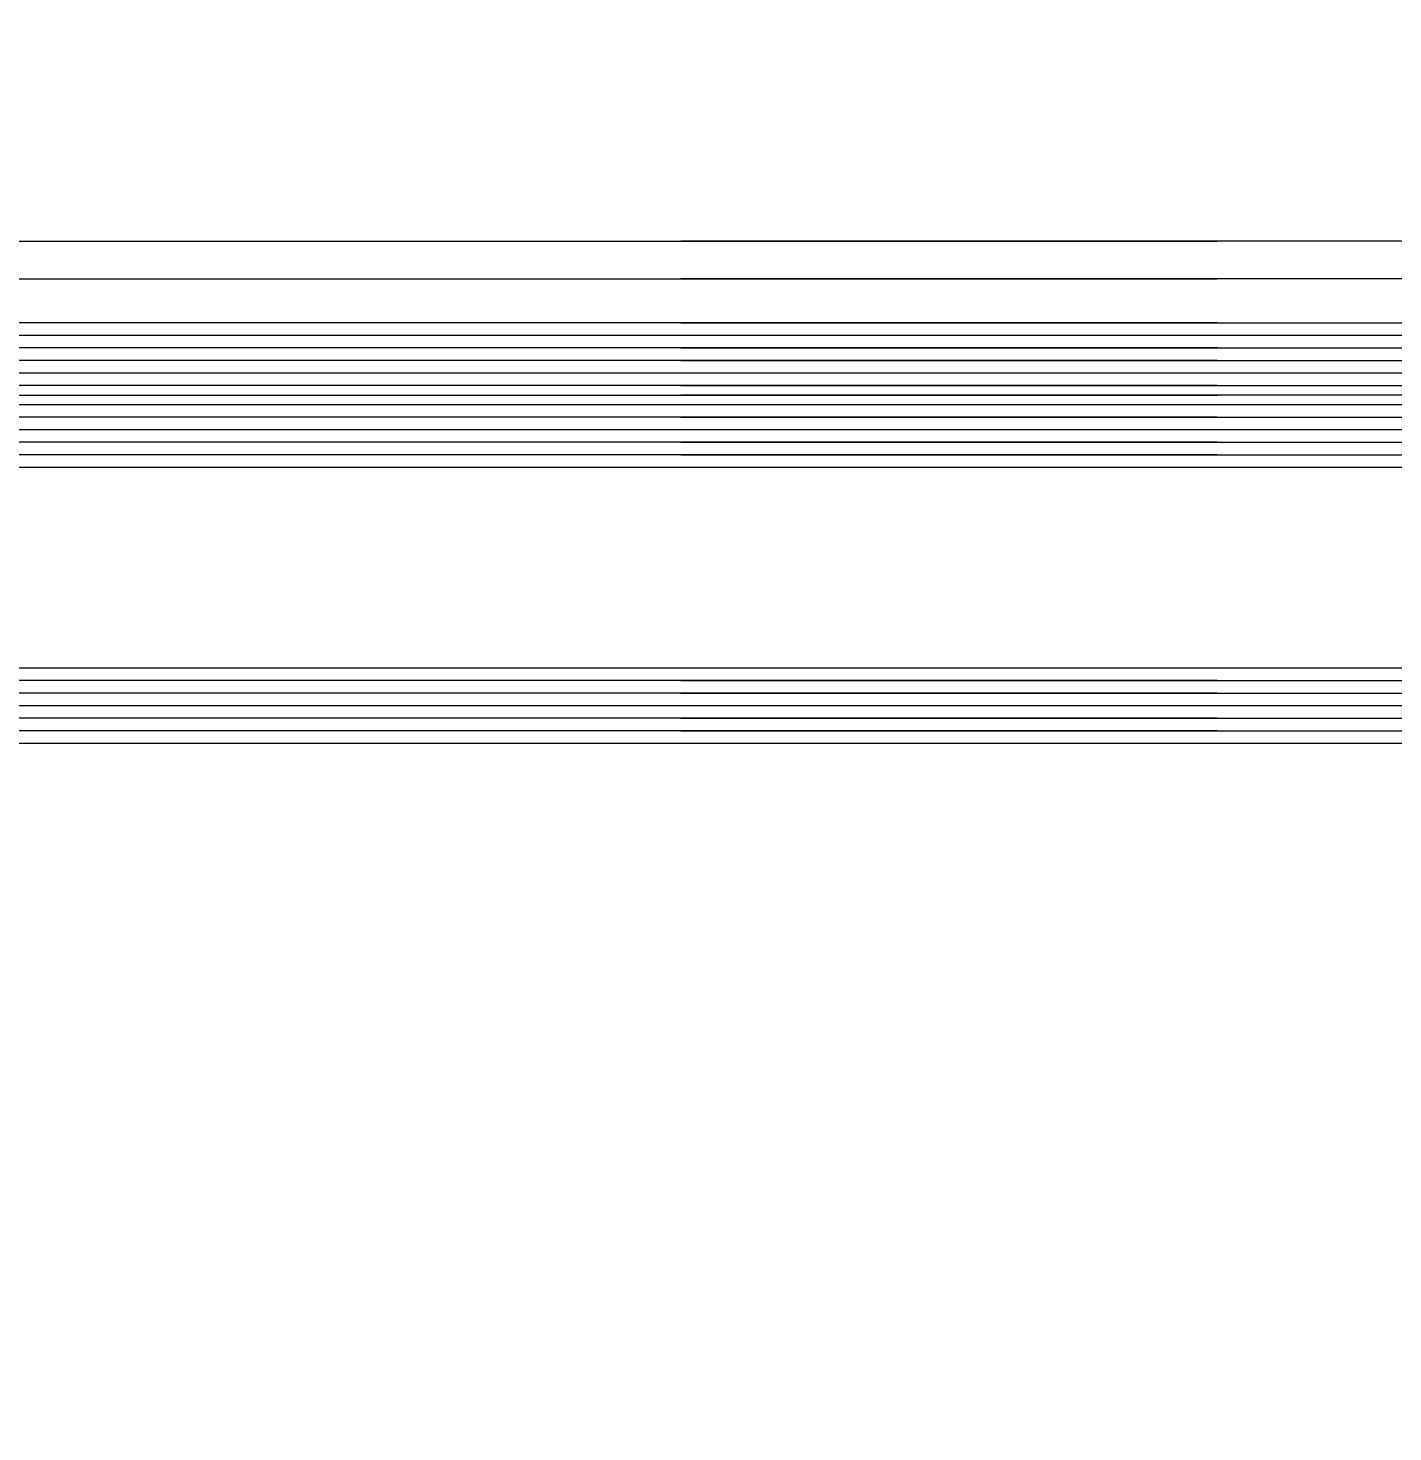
# Model space of a CAD drawing. Extents: x 820 to 5791, y 1495 to 5010.
# Drawn here: x 2885.72 to 2896.6, y 2071.52 to 2082.71 of the extents above; entities that cross this region are included whole.
import ezdxf

# ---------------------------------------------------------------- set-up
doc = ezdxf.new("R2010")
doc.units = 0
doc.header["$LTSCALE"] = 20
doc.layers.get('0').update_dxf_attribs({"linetype": 'CONTINUOUS', "lineweight": 15})
doc.layers.get('DEFPOINTS').update_dxf_attribs({"linetype": 'CONTINUOUS'})
doc.layers.add('_00_TT_PLASTER INTERIOR', color=60, linetype='CONTINUOUS', lineweight=0)
doc.layers.add('ölç', color=63, linetype='CONTINUOUS', lineweight=20)
doc.layers.add('dış ölçü', color=7, linetype='CONTINUOUS', lineweight=20, true_color=0x0d6787)
doc.styles.add('TRS', font='times.ttf', dxfattribs={"width": 0.8})
doc.dimstyles.new('dış ölçü', dxfattribs={"dimtxt": 12, "dimasz": 5, "dimexe": 5, "dimexo": 35, "dimgap": 5, "dimtad": 1, "dimdec": 0, "dimdsep": 46, "dimtxsty": 'TRS', "dimblk": 'DOT', "dimcen": 0, "dimdle": 0.1, "dimclrd": 256, "dimclre": 256, "dimclrt": 73, "dimadec": 0, "dimazin": 0, "dimtfac": 0.3, "dimtdec": 0, "dimtix": 1, "dimtmove": 2, "dimatfit": 3, "dimldrblk": 'DOT', "dimfxl": 1, "dimfxlon": 1, "dimtolj": 1, "dimarcsym": 0})

# ---------------------------------------------------------------- blocks, each defined once
blk = doc.blocks.new('_Dot')
at = {"layer": 'ölç', "color": 0, "lineweight": -2}
blk.add_line((-0.5, 0), (-1, 0), dxfattribs=at)
at = {"layer": 'ölç', "color": 0, "const_width": 0.5}
blk.add_lwpolyline([(-0.25, 0, 1), (0.25, 0, 1)], format="xyb", close=True, dxfattribs=at)
blk = doc.blocks.new('*D176')
at = {"layer": 'DEFPOINTS', "color": 0, "transparency": 16777216}
for p in [(2844.176, 2097.044), (3414.391, 2084.554), (3414.391, 1809.278)]:
    blk.add_point(p, dxfattribs=at)
at = {"layer": 'dış ölçü', "lineweight": -2, "transparency": 16777216}
for p, q in [((2844.176, 1810.278), (2844.176, 1804.278)), ((3414.391, 1810.278), (3414.391, 1804.278)), ((2849.176, 1809.278), (3409.391, 1809.278))]:
    blk.add_line(p, q, dxfattribs=at)
at = {"layer": 'dış ölçü', "lineweight": -2, "transparency": 16777216, "xscale": 5, "yscale": 5, "zscale": 5, "rotation": 180}
blk.add_blockref('_Dot', (2844.176, 1809.278), dxfattribs=at)
at = {"layer": 'dış ölçü', "lineweight": -2, "transparency": 16777216, "xscale": 5, "yscale": 5, "zscale": 5}
blk.add_blockref('_Dot', (3414.391, 1809.278), dxfattribs=at)
at = {"layer": 'dış ölçü', "color": 73, "transparency": 16777216, "insert": (3129.284, 1820.399), "char_height": 12, "attachment_point": 5, "style": 'TRS'}
blk.add_mtext('\\A1;570', dxfattribs=at)
blk = doc.blocks.new('*D180')
at = {"layer": 'DEFPOINTS', "color": 0, "transparency": 16777216}
for p in [(3700.972, 2100.044), (2054.288, 2083.441), (3700.972, 1729.278)]:
    blk.add_point(p, dxfattribs=at)
at = {"layer": 'dış ölçü', "lineweight": -2, "transparency": 16777216}
for p, q in [((2054.288, 1730.278), (2054.288, 1724.278)), ((3700.972, 1730.278), (3700.972, 1724.278)), ((2059.288, 1729.278), (3695.972, 1729.278))]:
    blk.add_line(p, q, dxfattribs=at)
at = {"layer": 'dış ölçü', "lineweight": -2, "transparency": 16777216, "xscale": 5, "yscale": 5, "zscale": 5, "rotation": 180}
blk.add_blockref('_Dot', (2054.288, 1729.278), dxfattribs=at)
at = {"layer": 'dış ölçü', "lineweight": -2, "transparency": 16777216, "xscale": 5, "yscale": 5, "zscale": 5}
blk.add_blockref('_Dot', (3700.972, 1729.278), dxfattribs=at)
at = {"layer": 'dış ölçü', "color": 73, "transparency": 16777216, "insert": (2877.63, 1740.399), "char_height": 12, "attachment_point": 5, "style": 'TRS'}
blk.add_mtext('\\A1;1647', dxfattribs=at)
blk = doc.blocks.new('HGJFG')
at = {"color": 9, "ltscale": 10}
for p, q in [((-2343.212, -3289.34), (-2269.388, -3289.34)), ((-2259.103, -3289.34), (-2273.665, -3289.34)), ((-2343.212, -3290.567), (-2269.388, -3290.567)), ((-2259.101, -3290.566), (-2273.663, -3290.566))]:
    blk.add_line(p, q, dxfattribs=at)
at = {"color": 9}
for p, q in [((-2343.212, -3289.64), (-2269.388, -3289.64)), ((-2259.103, -3289.64), (-2273.665, -3289.64)), ((-2269.388, -3289.991), (-2343.212, -3289.991)), ((-2273.663, -3289.99), (-2259.201, -3289.99)), ((-2269.388, -3290.091), (-2343.212, -3290.091)), ((-2273.663, -3290.09), (-2259.101, -3290.09)), ((-2269.388, -3290.191), (-2343.212, -3290.191)), ((-2273.663, -3290.19), (-2259.101, -3290.19)), ((-2269.388, -3290.291), (-2343.212, -3290.291)), ((-2269.388, -3290.391), (-2343.212, -3290.391)), ((-2273.663, -3290.29), (-2259.101, -3290.29)), ((-2273.663, -3290.39), (-2259.101, -3290.39)), ((-2269.388, -3290.491), (-2343.212, -3290.491)), ((-2273.663, -3290.49), (-2259.101, -3290.49)), ((-2269.388, -3290.643), (-2343.212, -3290.643)), ((-2273.663, -3290.642), (-2259.101, -3290.642)), ((-2269.388, -3290.743), (-2343.212, -3290.743)), ((-2269.388, -3290.843), (-2343.212, -3290.843)), ((-2273.663, -3290.742), (-2259.101, -3290.742)), ((-2273.663, -3290.842), (-2259.101, -3290.842)), ((-2269.388, -3290.943), (-2343.212, -3290.943)), ((-2273.663, -3290.942), (-2259.101, -3290.942)), ((-2269.388, -3291.043), (-2343.212, -3291.043)), ((-2273.663, -3291.042), (-2259.101, -3291.042)), ((-2269.388, -3291.143), (-2343.212, -3291.143)), ((-2273.663, -3291.142), (-2259.201, -3291.142)), ((-2269.388, -3292.743), (-2343.212, -3292.743)), ((-2273.663, -3292.742), (-2259.201, -3292.742)), ((-2269.388, -3292.843), (-2343.212, -3292.843)), ((-2273.663, -3292.842), (-2259.101, -3292.842)), ((-2269.388, -3292.943), (-2343.212, -3292.943)), ((-2273.663, -3292.942), (-2259.101, -3292.942)), ((-2269.388, -3293.043), (-2343.212, -3293.043)), ((-2273.663, -3293.042), (-2259.101, -3293.042)), ((-2269.388, -3293.143), (-2343.212, -3293.143)), ((-2273.663, -3293.142), (-2259.101, -3293.142)), ((-2269.388, -3293.243), (-2343.212, -3293.243)), ((-2273.663, -3293.242), (-2259.101, -3293.242)), ((-2269.388, -3293.343), (-2343.212, -3293.343)), ((-2273.663, -3293.342), (-2259.201, -3293.342))]:
    blk.add_line(p, q, dxfattribs=at)

msp = doc.modelspace()

# ---------------------------------------------------------------- block references
at = {"layer": '_00_TT_PLASTER INTERIOR'}
msp.add_blockref('HGJFG', (5164.587, 5370.35), dxfattribs=at)

# ---------------------------------------------------------------- dimensions: what is measured, and where the dimension line sits
at = {"layer": 'dış ölçü'}
for base, p1, p2, picture, middle in [((3700.972, 1729.278), (2054.288, 2083.441), (3700.972, 2100.044), '*D180', (2877.63, 1740.399)), ((3414.391, 1809.278), (2844.176, 2097.044), (3414.391, 2084.554), '*D176', (3129.284, 1820.399))]:
    dim = msp.add_linear_dim(base=base, p1=p1, p2=p2, dimstyle='dış ölçü', dxfattribs=at)
    dim.commit()
    dim.dimension.update_dxf_attribs({"geometry": picture, "text_midpoint": middle})

doc.saveas('drawing.dxf')
